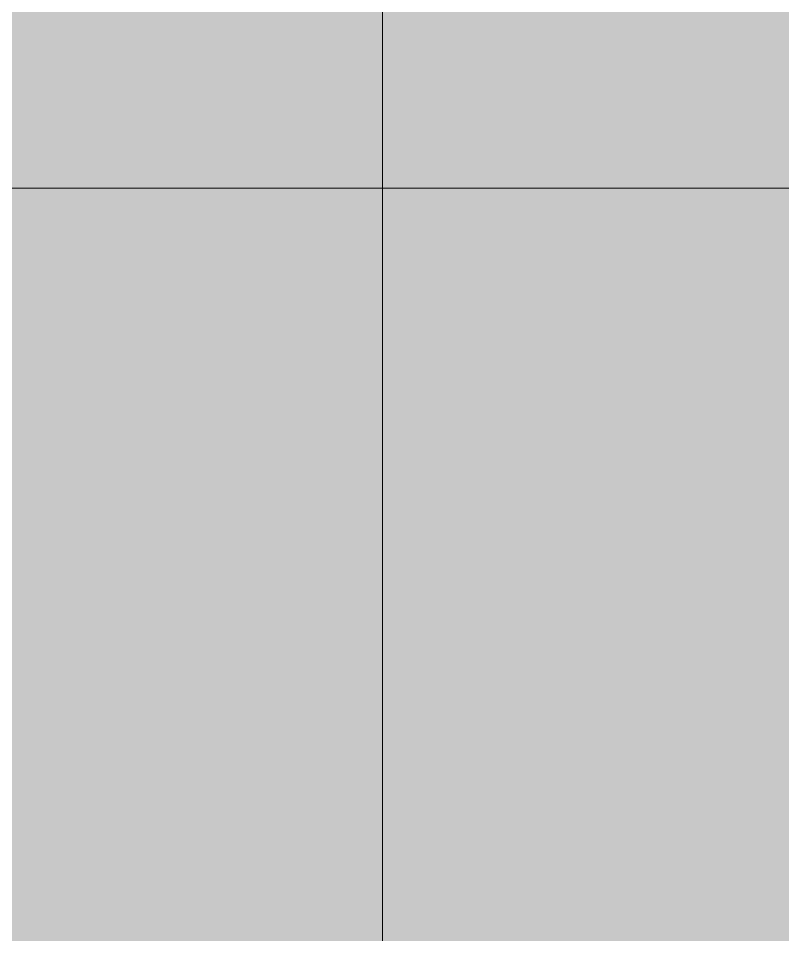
# Model space of a CAD drawing. Header units: millimetres. Extents: x -42064 to 85793, y -29289 to 164708.
# Drawn here: x 3252 to 4822, y 2466 to 4349 of the extents above; entities that cross this region are included whole.
import ezdxf

# ---------------------------------------------------------------- set-up
doc = ezdxf.new("R2010")
doc.units = ezdxf.units.MM
doc.set_wipeout_variables(frame=1)
doc.layers.add('1', color=7, linetype='Continuous')
doc.layers.add('Техника. Кран MLC650 VPC', color=250, linetype='Continuous', true_color=0x333333)

# ---------------------------------------------------------------- blocks, each defined once
blk = doc.blocks.new('MLC650-20260131.131454')
at = {"color": 0, "linetype": 'ByBlock', "lineweight": -2, "transparency": 16777216}
blk.add_lwpolyline([(2228.7, 5290.3, 0), (2196.3, 5250.6, 0), (2186.7, 5196.5)], format="xyb", dxfattribs=at)
blk = doc.blocks.new('MLC650-20260201.114517')
at = {"color": 0, "linetype": 'ByBlock', "lineweight": -2, "transparency": 16777216}
blk.add_wipeout([(5266.4, -1216.1), (5167.4, -1196.9), (1801.9, -547), (1795.9, -547), (1796.1, -545.9), (727.9, -339.6), (727.9, -339.6), (726.7, -340.5), (725.5, -341.2), (724.1, -341.8), (722.7, -342.2), (722.7, -342.2), (717.1, -342.9), (711.4, -343), (705.7, -342.6), (700.1, -341.5), (483.5, -299.7), (460, -265.5), (460, -258.5), (450, -258.5), (450, -330), (399.2, -330), (399.2, -292), (364.2, -292), (164.4, -232.1), (150, -230), (0, -230), (0, -230), (-60, -222), (-115.9, -198.7), (-163.7, -161.6), (-200.2, -113.3), (-222.8, -57.1), (-230, 3), (-221.2, 62.9), (-197.2, 118.4), (-159.5, 165.7), (-110.7, 201.6), (-54.3, 223.5), (0, 230), (150, 230), (164.4, 232.1), (364.2, 292), (399.2, 292), (399.2, 330), (450, 330), (450, 258.5), (460, 258.5), (460, 265.5), (483.5, 299.7), (700.2, 341.5), (725.3, 341.3), (727.9, 339.6), (1988.6, 583), (1985, 667.7), (1985, 667.7), (1990.9, 686.9), (2007.5, 698), (2027.4, 696.3), (2041.8, 682.5), (2082.7, 601.2), (3199.3, 816.9), (3199.3, 859.5), (3205.7, 859.5), (3205.7, 880.1), (3250.7, 880.1), (3250.7, 859.5), (3257, 859.5), (3257, 848.4), (4684.2, 1124.8), (4684.9, 1121.2), (4731.7, 1150.4), (4723.7, 1163.1), (4701, 1243.1), (4701, 1243.1), (4699.2, 1278.7), (4712.9, 1311.5), (4739.4, 1335.1), (4773.6, 1344.9), (4808.7, 1338.9), (4831.3, 1324.6), (4893.3, 1269.1), (4901.3, 1256.4), (5381, 1556.3), (5381, 1556.3), (5425, 1574.8), (5472.6, 1578.5), (5518.8, 1566.9), (5559.1, 1541.3), (5559.1, 1541.3), (5784.4, 1340.6), (5789, 1317), (5794, 1317.9), (5794, 1092.1), (1877.5, 335.7), (1559.4, -274.4), (2483.3, -452.9), (2054.2, 370), (2171.3, 392.6), (2626.6, -480.4), (2657.8, -486.5), (3291.4, 608.9), (3440, 637.5), (2776.6, -509.4), (3205.7, -592.2), (3205.7, -538.9), (3250.7, -538.9), (3250.7, -600.9), (3471.2, -643.5), (3471.2, 643.7), (3585.5, 665.6), (3585.5, -665.6), (4352.4, -813.8), (3616.7, 671.7), (3733.1, 694.2), (4493.4, -840.9), (4524.6, -847), (5452.3, 1026.2), (5593.2, 1053.3), (4641, -869.5), (5624.5, -1059.3), (5624.4, 1059.5), (5764.1, 1086.4), (5764.1, -1086.4), (5794, -1092.1), (5794, -1317.9)], dxfattribs=at)
blk = doc.blocks.new('*U326')
at = {"color": 0, "linetype": 'ByBlock', "lineweight": -2, "transparency": 16777216}
blk.add_blockref('MLC650-20260131.131454', (0, 0), dxfattribs=at)
at = {"color": 0, "linetype": 'ByBlock', "lineweight": -2, "transparency": 16777216, "rotation": 72.0686863479459}
blk.add_blockref('MLC650-20260201.114517', (1525, 3114), dxfattribs=at)

msp = doc.modelspace()

# ---------------------------------------------------------------- hatches: boundary and pattern name
at = {"layer": '1', "lineweight": 35, "true_color": 0xfff1c8, "transparency": 33554687}
h = msp.add_hatch(color=254, dxfattribs=at)
h.dxf.hatch_style = 1
h.paths.add_polyline_path([(85793.1, -29289.4), (-42063.7, -29289.4), (-42063.7, 164708.4), (85793.1, 164708.4)])

# ---------------------------------------------------------------- linework, layer by layer
at = {"layer": '1', "color": 9, "linetype": 'Continuous', "lineweight": 5, "true_color": 0xbababa, "transparency": 16777216}
for p, q in [((4000, 148000), (4000, -500)), ((80500, 4000), (0, 4000))]:
    msp.add_line(p, q, dxfattribs=at)

# ---------------------------------------------------------------- next in the draw order: block references
at = {"layer": 'Техника. Кран MLC650 VPC', "transparency": 16777216}
msp.add_blockref('*U326', (0, 0), dxfattribs=at)

doc.saveas('drawing.dxf')
